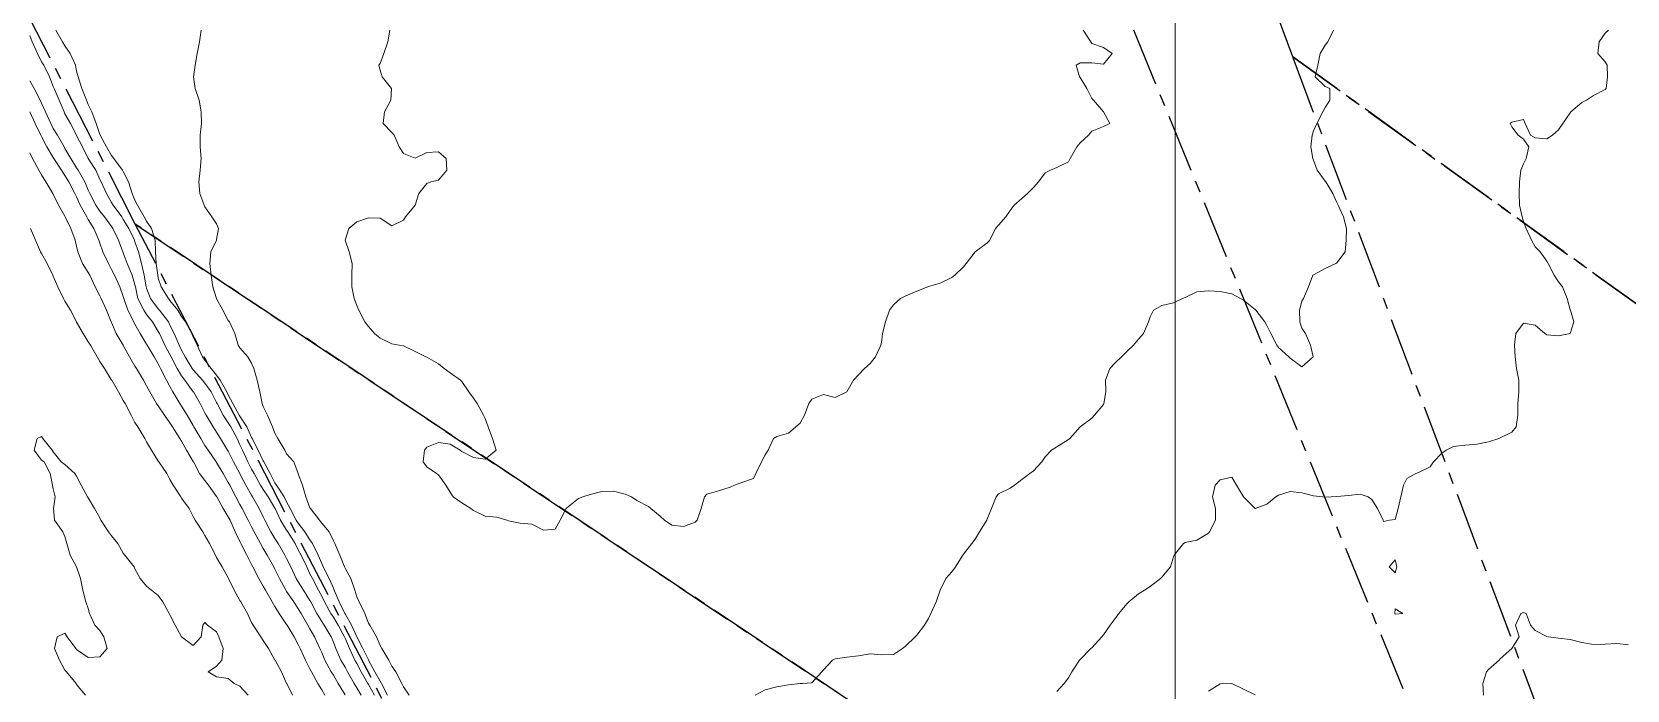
# Model space of a CAD drawing. Header units: centimetres. Extents: x 0 to 642158, y -847 to 649707.
# Drawn here: x 617417.8 to 617486.2, y 620236 to 620264.2 of the extents above; entities that cross this region are included whole.
import ezdxf

# ---------------------------------------------------------------- set-up
doc = ezdxf.new("R2010")
doc.units = ezdxf.units.CM
doc.header["$MEASUREMENT"] = 0
doc.linetypes.add('CENTERX2', pattern=[4, 2.5, -0.5, 0.5, -0.5])
doc.layers.add('MEV_grille', color=254, linetype='Continuous', lineweight=9)
doc.layers.add('WAL_topographie 0.5', color=253, linetype='Continuous', lineweight=20)
doc.layers.add('SPW_parcellaire cadastral', color=7, linetype='CENTERX2', lineweight=25, true_color=0xff0542)

# ---------------------------------------------------------------- blocks, each defined once
blk = doc.blocks.new('*U112')
at = {"layer": 'MEV_grille', "transparency": 33554687}
blk.add_lwpolyline([(0, 1825.476), (0, -1825.476)], dxfattribs=at)
blk = doc.blocks.new('*U113')
at = {"layer": 'MEV_grille', "color": 0, "linetype": 'ByBlock', "lineweight": -2, "transparency": 16777216}
blk.add_blockref('*U112', (2100, 0), dxfattribs=at)

msp = doc.modelspace()

# ---------------------------------------------------------------- linework, layer by layer
at = {"layer": 'SPW_parcellaire cadastral'}
for points in [[(617422.264, 620255.938), (617394.382, 620310.321), (617388.083, 620323.22), (617458.111, 620272.172), (617456.24, 620269.434), (617460.908, 620266.101), (617462.09, 620267.668), (617460.938, 620270.103), (617463.522, 620267.972), (617485.747, 620213.588), (617422.264, 620255.938)], [(617467.27, 620275.569), (617482.458, 620269.605), (617535.855, 620248.637), (617525.713, 620224.393), (617471.86, 620263.108), (617467.27, 620275.569)], [(617497.379, 620205.569), (617492.458, 620208.308), (617471.86, 620263.108), (617525.713, 620224.393), (617522.229, 620215.275), (617517.43, 620217.042), (617507.624, 620220.654), (617508.142, 620222.061), (617504.013, 620223.582), (617499.123, 620210.304), (617497.379, 620205.569)], [(617422.264, 620255.938), (617485.747, 620213.588), (617491.611, 620191.308), (617483.013, 620196.657), (617477.521, 620200.466), (617437.901, 620225.854), (617422.264, 620255.938)]]:
    msp.add_lwpolyline(points, dxfattribs=at)
at = {"layer": 'WAL_topographie 0.5'}
for points in [[(617417.75, 620264.03), (617417.845, 620263.75), (617418.076, 620263.25), (617418.25, 620262.901), (617418.343, 620262.75), (617418.585, 620262.25), (617418.75, 620261.835), (617418.783, 620261.75), (617418.997, 620261.25), (617419.212, 620260.75), (617419.25, 620260.672), (617419.481, 620260.25), (617419.745, 620259.75), (617419.75, 620259.739), (617419.996, 620259.25), (617420.25, 620258.754), (617420.252, 620258.75), (617420.573, 620258.25), (617420.75, 620257.851), (617420.808, 620257.75), (617421.035, 620257.25), (617421.25, 620256.867), (617421.317, 620256.75), (617421.682, 620256.25), (617421.75, 620256.144), (617421.992, 620255.75), (617422.227, 620255.25), (617422.25, 620255.184), (617422.397, 620254.75), (617422.525, 620254.25), (617422.651, 620253.75), (617422.733, 620253.25), (617422.75, 620253.188), (617422.913, 620252.75), (617423.25, 620252.304), (617423.298, 620252.25), (617423.681, 620251.75), (617423.75, 620251.616), (617423.935, 620251.25), (617424.148, 620250.75), (617424.25, 620250.536), (617424.397, 620250.25), (617424.704, 620249.75), (617424.75, 620249.69), (617425.144, 620249.25), (617425.25, 620249.119), (617425.52, 620248.75), (617425.75, 620248.3), (617425.774, 620248.25), (617426.028, 620247.75), (617426.25, 620247.422), (617426.361, 620247.25), (617426.628, 620246.75), (617426.75, 620246.485), (617426.854, 620246.25), (617427.09, 620245.75), (617427.25, 620245.439), (617427.353, 620245.25), (617427.635, 620244.75), (617427.75, 620244.565), (617427.961, 620244.25), (617428.25, 620243.769), (617428.261, 620243.75), (617428.485, 620243.25), (617428.75, 620242.822), (617428.799, 620242.75), (617429.114, 620242.25), (617429.25, 620241.986), (617429.374, 620241.75), (617429.61, 620241.25), (617429.75, 620240.958), (617429.851, 620240.75), (617430.12, 620240.25), (617430.25, 620240.001), (617430.375, 620239.75), (617430.645, 620239.25), (617430.75, 620239.089), (617430.959, 620238.75), (617431.223, 620238.25), (617431.25, 620238.187), (617431.438, 620237.75), (617431.678, 620237.25), (617431.75, 620237.113), (617431.938, 620236.75), (617432.226, 620236.25), (617432.25, 620236.21), (617432.514, 620235.75)], [(617418.861, 620264.25), (617419.14, 620263.75), (617419.25, 620263.582), (617419.477, 620263.25), (617419.699, 620262.75), (617419.75, 620262.5), (617419.815, 620262.25), (617419.97, 620261.75), (617420.175, 620261.25), (617420.25, 620261.066), (617420.402, 620260.75), (617420.586, 620260.25), (617420.75, 620259.787), (617420.766, 620259.75), (617421.024, 620259.25), (617421.25, 620258.888), (617421.349, 620258.75), (617421.723, 620258.25), (617421.75, 620258.197), (617421.968, 620257.75), (617422.131, 620257.25), (617422.25, 620256.968), (617422.36, 620256.75), (617422.645, 620256.25), (617422.75, 620256.065), (617422.958, 620255.75), (617423.11, 620255.25), (617423.128, 620254.75), (617423.157, 620254.25), (617423.225, 620253.75), (617423.25, 620253.621), (617423.376, 620253.25), (617423.683, 620252.75), (617423.75, 620252.672), (617424.08, 620252.25), (617424.25, 620251.975), (617424.415, 620251.75), (617424.692, 620251.25), (617424.75, 620251.1), (617424.91, 620250.75), (617425.15, 620250.25), (617425.25, 620250.108), (617425.521, 620249.75), (617425.75, 620249.468), (617425.906, 620249.25), (617426.193, 620248.75), (617426.25, 620248.623), (617426.442, 620248.25), (617426.721, 620247.75), (617426.75, 620247.704), (617427.04, 620247.25), (617427.25, 620246.796), (617427.275, 620246.75), (617427.525, 620246.25), (617427.75, 620245.792), (617427.774, 620245.75), (617428.041, 620245.25), (617428.25, 620244.855), (617428.312, 620244.75), (617428.638, 620244.25), (617428.75, 620244.035), (617428.899, 620243.75), (617429.162, 620243.25), (617429.25, 620243.121), (617429.532, 620242.75), (617429.75, 620242.404), (617429.855, 620242.25), (617430.1, 620241.75), (617430.25, 620241.398), (617430.317, 620241.25), (617430.567, 620240.75), (617430.75, 620240.339), (617430.791, 620240.25), (617431.003, 620239.75), (617431.246, 620239.25), (617431.25, 620239.244), (617431.529, 620238.75), (617431.75, 620238.256), (617431.753, 620238.25), (617432.016, 620237.75), (617432.25, 620237.27), (617432.261, 620237.25), (617432.535, 620236.75), (617432.75, 620236.351), (617432.809, 620236.25), (617433.076, 620235.75)], [(617425.08, 620264.25), (617425.022, 620263.75), (617424.922, 620263.25), (617424.824, 620262.75), (617424.756, 620262.25), (617424.834, 620261.75), (617425, 620261.25), (617425.087, 620260.75), (617425.1, 620260.25), (617425.05, 620259.75), (617425.05, 620259.25), (617425.093, 620258.75), (617425.041, 620258.25), (617424.987, 620257.75), (617425.033, 620257.25), (617425.211, 620256.75), (617425.25, 620256.684), (617425.545, 620256.25), (617425.75, 620255.947), (617425.826, 620255.75), (617425.75, 620255.281), (617425.742, 620255.25), (617425.497, 620254.75), (617425.462, 620254.25), (617425.513, 620253.75), (617425.585, 620253.25), (617425.74, 620252.75), (617425.75, 620252.731), (617426.01, 620252.25), (617426.25, 620251.815), (617426.295, 620251.75), (617426.525, 620251.25), (617426.679, 620250.75), (617426.75, 620250.633), (617427.093, 620250.25), (617427.25, 620249.974), (617427.344, 620249.75), (617427.488, 620249.25), (617427.596, 620248.75), (617427.703, 620248.25), (617427.75, 620248.127), (617427.93, 620247.75), (617428.144, 620247.25), (617428.25, 620246.976), (617428.378, 620246.75), (617428.673, 620246.25), (617428.75, 620246.088), (617429.058, 620245.75), (617429.247, 620245.25), (617429.25, 620245.242), (617429.433, 620244.75), (617429.577, 620244.25), (617429.75, 620243.783), (617429.768, 620243.75), (617430.153, 620243.25), (617430.25, 620243.126), (617430.567, 620242.75), (617430.75, 620242.369), (617430.819, 620242.25), (617431.035, 620241.75), (617431.227, 620241.25), (617431.25, 620241.201), (617431.504, 620240.75), (617431.665, 620240.25), (617431.75, 620239.966), (617431.851, 620239.75), (617432.096, 620239.25), (617432.25, 620238.844), (617432.311, 620238.75), (617432.602, 620238.25), (617432.75, 620237.878), (617432.83, 620237.75), (617433.126, 620237.25), (617433.25, 620236.99), (617433.426, 620236.75), (617433.687, 620236.25), (617433.75, 620236.109), (617433.998, 620235.75)], [(617433.169, 620264.25), (617433.091, 620263.75), (617432.915, 620263.25), (617432.75, 620262.831), (617432.701, 620262.75), (617432.75, 620262.542), (617432.838, 620262.25), (617433.24, 620261.75), (617433.215, 620261.25), (617432.942, 620260.75), (617432.885, 620260.25), (617433.25, 620259.864), (617433.355, 620259.75), (617433.576, 620259.25), (617433.75, 620258.962), (617434.25, 620258.766), (617434.75, 620259.015), (617435.25, 620259.044), (617435.589, 620258.75), (617435.607, 620258.25), (617435.25, 620257.817), (617434.932, 620257.75), (617434.75, 620257.681), (617434.412, 620257.25), (617434.25, 620256.75), (617434.25, 620256.75), (617433.846, 620256.25), (617433.75, 620256.109), (617433.25, 620255.863), (617432.75, 620256.189), (617432.25, 620256.206), (617431.75, 620256.04), (617431.413, 620255.75), (617431.261, 620255.25), (617431.43, 620254.75), (617431.55, 620254.25), (617431.545, 620253.75), (617431.545, 620253.25), (617431.642, 620252.75), (617431.75, 620252.454), (617431.837, 620252.25), (617432.098, 620251.75), (617432.25, 620251.546), (617432.51, 620251.25), (617432.75, 620251.047), (617433.25, 620250.808), (617433.568, 620250.75), (617433.75, 620250.718), (617434.25, 620250.484), (617434.712, 620250.25), (617434.75, 620250.234), (617435.25, 620249.945), (617435.5, 620249.75), (617435.75, 620249.563), (617436.202, 620249.25), (617436.25, 620249.197), (617436.554, 620248.75), (617436.75, 620248.484), (617436.908, 620248.25), (617437.19, 620247.75), (617437.25, 620247.615), (617437.381, 620247.25), (617437.571, 620246.75), (617437.734, 620246.25), (617437.25, 620245.863), (617436.75, 620245.932), (617436.25, 620246.194), (617436.178, 620246.25), (617435.75, 620246.515), (617435.25, 620246.574), (617434.75, 620246.387), (617434.65, 620246.25), (617434.597, 620245.75), (617434.75, 620245.538), (617435.167, 620245.25), (617435.25, 620245.192), (617435.569, 620244.75), (617435.75, 620244.454), (617435.891, 620244.25), (617436.25, 620243.989), (617436.639, 620243.75), (617436.75, 620243.671), (617437.25, 620243.429), (617437.75, 620243.375), (617438.179, 620243.25), (617438.25, 620243.223), (617438.75, 620243.125), (617439.25, 620243.083), (617439.75, 620242.826), (617440.25, 620242.861), (617440.469, 620243.25), (617440.733, 620243.75), (617440.75, 620243.774), (617441.25, 620244.175), (617441.442, 620244.25), (617441.75, 620244.351), (617442.25, 620244.483), (617442.75, 620244.493), (617443.25, 620244.359), (617443.524, 620244.25), (617443.75, 620244.094), (617444.25, 620243.831), (617444.35, 620243.75), (617444.75, 620243.417), (617444.934, 620243.25), (617445.25, 620243.039), (617445.75, 620242.986), (617446.25, 620243.159), (617446.343, 620243.25), (617446.516, 620243.75), (617446.653, 620244.25), (617446.75, 620244.371), (617447.25, 620244.51), (617447.75, 620244.671), (617447.938, 620244.75), (617448.25, 620244.864), (617448.75, 620245.036), (617448.85, 620245.25), (617449.096, 620245.75), (617449.25, 620246.05), (617449.375, 620246.25), (617449.607, 620246.75), (617449.75, 620246.837), (617450.25, 620246.974), (617450.57, 620247.25), (617450.75, 620247.411), (617450.933, 620247.75), (617451.12, 620248.25), (617451.25, 620248.431), (617451.75, 620248.631), (617452.25, 620248.509), (617452.75, 620248.75), (617452.75, 620248.75), (617453.036, 620249.25), (617453.25, 620249.484), (617453.508, 620249.75), (617453.75, 620249.972), (617453.983, 620250.25), (617454.214, 620250.75), (617454.25, 620250.964), (617454.287, 620251.25), (617454.407, 620251.75), (617454.586, 620252.25), (617454.75, 620252.481), (617455.05, 620252.75), (617455.25, 620252.854), (617455.75, 620253.065), (617456.23, 620253.25), (617456.25, 620253.261), (617456.75, 620253.413), (617457.25, 620253.65), (617457.385, 620253.75), (617457.75, 620254.115), (617457.866, 620254.25), (617458.25, 620254.75), (617458.25, 620254.75), (617458.75, 620255.125), (617458.875, 620255.25), (617459.118, 620255.75), (617459.25, 620255.9), (617459.568, 620256.25), (617459.75, 620256.523), (617459.922, 620256.75), (617460.25, 620257.038), (617460.5, 620257.25), (617460.75, 620257.509), (617460.96, 620257.75), (617461.25, 620258.141), (617461.477, 620258.25), (617461.75, 620258.37), (617462.25, 620258.611), (617462.316, 620258.75), (617462.609, 620259.25), (617462.75, 620259.417), (617463.101, 620259.75), (617463.25, 620259.927), (617463.75, 620260.12), (617464.019, 620260.25), (617463.75, 620260.75), (617463.75, 620260.75), (617463.324, 620261.25), (617463.25, 620261.324), (617463.041, 620261.75), (617462.75, 620262.221), (617462.727, 620262.25), (617462.573, 620262.75), (617462.75, 620262.854), (617463.25, 620262.846), (617463.75, 620262.8), (617464.125, 620263.25), (617463.75, 620263.507), (617463.25, 620263.687), (617463.206, 620263.75), (617462.875, 620264.25)], [(617448.82, 620235.75), (617449.25, 620235.981), (617449.75, 620236.102), (617450.25, 620236.201), (617450.75, 620236.244), (617450.85, 620236.25), (617451.25, 620236.283), (617451.688, 620236.75), (617451.75, 620236.832), (617452.137, 620237.25), (617452.25, 620237.306), (617452.75, 620237.373), (617453.25, 620237.436), (617453.75, 620237.517), (617454.25, 620237.48), (617454.75, 620237.5), (617455.139, 620237.75), (617455.25, 620237.841), (617455.685, 620238.25), (617455.75, 620238.317), (617456.075, 620238.75), (617456.25, 620239.03), (617456.345, 620239.25), (617456.578, 620239.75), (617456.75, 620240.25), (617456.75, 620240.25), (617456.99, 620240.75), (617457.25, 620241.033), (617457.409, 620241.25), (617457.716, 620241.75), (617457.75, 620241.798), (617458.102, 620242.25), (617458.25, 620242.432), (617458.444, 620242.75), (617458.744, 620243.25), (617458.75, 620243.264), (617458.95, 620243.75), (617459.144, 620244.25), (617459.25, 620244.387), (617459.75, 620244.623), (617459.938, 620244.75), (617460.25, 620244.995), (617460.592, 620245.25), (617460.75, 620245.365), (617461.101, 620245.75), (617461.25, 620245.962), (617461.524, 620246.25), (617461.75, 620246.392), (617462.25, 620246.715), (617462.301, 620246.75), (617462.75, 620247.25), (617462.75, 620247.25), (617463.25, 620247.625), (617463.361, 620247.75), (617463.75, 620248.204), (617463.771, 620248.25), (617463.846, 620248.75), (617463.837, 620249.25), (617464.019, 620249.75), (617464.25, 620249.996), (617464.521, 620250.25), (617464.75, 620250.487), (617465.038, 620250.75), (617465.25, 620251.012), (617465.458, 620251.25), (617465.679, 620251.75), (617465.75, 620251.964), (617465.893, 620252.25), (617466.25, 620252.458), (617466.75, 620252.572), (617467.139, 620252.75), (617467.25, 620252.795), (617467.75, 620253.041), (617468.25, 620253.086), (617468.75, 620253.051), (617469.25, 620252.953), (617469.625, 620252.75), (617469.75, 620252.679), (617470.25, 620252.278), (617470.28, 620252.25), (617470.662, 620251.75), (617470.75, 620251.592), (617470.926, 620251.25), (617471.181, 620250.75), (617471.25, 620250.654), (617471.692, 620250.25), (617471.75, 620250.193), (617472.25, 620249.821), (617472.738, 620250.25), (617472.613, 620250.75), (617472.402, 620251.25), (617472.25, 620251.48), (617472.16, 620251.75), (617472.143, 620252.25), (617472.25, 620252.644), (617472.326, 620252.75), (617472.531, 620253.25), (617472.726, 620253.75), (617472.75, 620253.77), (617473.25, 620254.031), (617473.706, 620254.25), (617473.75, 620254.275), (617474.102, 620254.75), (617474.151, 620255.25), (617474.162, 620255.75), (617474.029, 620256.25), (617473.801, 620256.75), (617473.75, 620256.868), (617473.581, 620257.25), (617473.279, 620257.75), (617473.25, 620257.784), (617472.912, 620258.25), (617472.75, 620258.684), (617472.722, 620258.75), (617472.641, 620259.25), (617472.697, 620259.75), (617472.75, 620259.937), (617472.886, 620260.25), (617473.15, 620260.75), (617473.25, 620260.944), (617473.454, 620261.25), (617473.45, 620261.75), (617473.25, 620261.845), (617472.825, 620262.25), (617472.938, 620262.75), (617473.04, 620263.25), (617473.25, 620263.613), (617473.365, 620263.75), (617473.598, 620264.25)], [(617461.75, 620235.912), (617462.071, 620236.25), (617462.25, 620236.491), (617462.4, 620236.75), (617462.727, 620237.25), (617462.75, 620237.275), (617463.213, 620237.75), (617463.25, 620237.786), (617463.683, 620238.25), (617463.75, 620238.336), (617464.029, 620238.75), (617464.25, 620239.038), (617464.41, 620239.25), (617464.75, 620239.669), (617464.831, 620239.75), (617465.25, 620240.09), (617465.5, 620240.25), (617465.75, 620240.413), (617466.187, 620240.75), (617466.25, 620240.813), (617466.615, 620241.25), (617466.75, 620241.683), (617466.772, 620241.75), (617467.185, 620242.25), (617467.25, 620242.295), (617467.75, 620242.398), (617468.25, 620242.697), (617468.287, 620242.75), (617468.547, 620243.25), (617468.543, 620243.75), (617468.423, 620244.25), (617468.541, 620244.75), (617468.75, 620244.981), (617469.25, 620245.095), (617469.446, 620244.75), (617469.75, 620244.25), (617469.75, 620244.25), (617470.25, 620243.75), (617470.75, 620243.941), (617471.136, 620244.25), (617471.25, 620244.328), (617471.75, 620244.483), (617472.25, 620244.421), (617472.75, 620244.291), (617473.139, 620244.25), (617473.25, 620244.238), (617473.5, 620244.25), (617473.75, 620244.261), (617474.25, 620244.302), (617474.75, 620244.367), (617475.096, 620244.25), (617475.25, 620244.136), (617475.491, 620243.75), (617475.74, 620243.25), (617475.75, 620243.194), (617476, 620243.25), (617476.25, 620243.273), (617476.378, 620243.75), (617476.494, 620244.25), (617476.609, 620244.75), (617476.75, 620245.04), (617477.132, 620245.25), (617477.25, 620245.298), (617477.75, 620245.538), (617477.885, 620245.75), (617478.25, 620246.13), (617478.432, 620246.25), (617478.75, 620246.409), (617479.25, 620246.472), (617479.75, 620246.509), (617480.25, 620246.611), (617480.69, 620246.75), (617480.75, 620246.778), (617481.25, 620247.016), (617481.433, 620247.25), (617481.5, 620247.75), (617481.5, 620248.25), (617481.542, 620248.75), (617481.546, 620249.25), (617481.453, 620249.75), (617481.391, 620250.25), (617481.365, 620250.75), (617481.412, 620251.25), (617481.75, 620251.696), (617482.25, 620251.605), (617482.657, 620251.25), (617482.75, 620251.189), (617483.25, 620251.155), (617483.75, 620251.25), (617483.75, 620251.25), (617483.908, 620251.75), (617483.756, 620252.25), (617483.75, 620252.271), (617483.618, 620252.75), (617483.415, 620253.25), (617483.25, 620253.468), (617483.067, 620253.75), (617482.797, 620254.25), (617482.75, 620254.352), (617482.463, 620254.75), (617482.25, 620254.97), (617482.086, 620255.25), (617481.858, 620255.75), (617481.75, 620256.059), (617481.682, 620256.25), (617481.572, 620256.75), (617481.555, 620257.25), (617481.574, 620257.75), (617481.629, 620258.25), (617481.75, 620258.519), (617481.859, 620258.75), (617481.976, 620259.25), (617481.75, 620259.583), (617481.517, 620259.75), (617481.25, 620260.114), (617481.175, 620260.25), (617481.25, 620260.31), (617481.75, 620260.417), (617481.813, 620260.25), (617482.041, 620259.75), (617482.25, 620259.636), (617482.75, 620259.599), (617482.985, 620259.75), (617483.25, 620259.975), (617483.425, 620260.25), (617483.75, 620260.716), (617483.776, 620260.75), (617484.25, 620261.149), (617484.45, 620261.25), (617484.75, 620261.452), (617485.25, 620261.713), (617485.286, 620261.75), (617485.346, 620262.25), (617485.332, 620262.75), (617485.25, 620262.895), (617484.926, 620263.25), (617484.992, 620263.75), (617485.25, 620264.119), (617485.391, 620264.25)], [(617417.75, 620262.082), (617417.933, 620261.75), (617418.192, 620261.25), (617418.25, 620261.125), (617418.416, 620260.75), (617418.639, 620260.25), (617418.75, 620260.042), (617418.928, 620259.75), (617419.212, 620259.25), (617419.25, 620259.186), (617419.5, 620258.75), (617419.75, 620258.356), (617419.818, 620258.25), (617420.097, 620257.75), (617420.25, 620257.399), (617420.316, 620257.25), (617420.573, 620256.75), (617420.75, 620256.493), (617420.94, 620256.25), (617421.25, 620255.831), (617421.304, 620255.75), (617421.539, 620255.25), (617421.731, 620254.75), (617421.75, 620254.706), (617421.917, 620254.25), (617422.132, 620253.75), (617422.25, 620253.331), (617422.266, 620253.25), (617422.367, 620252.75), (617422.624, 620252.25), (617422.75, 620252.066), (617422.995, 620251.75), (617423.25, 620251.339), (617423.298, 620251.25), (617423.535, 620250.75), (617423.75, 620250.356), (617423.802, 620250.25), (617424.061, 620249.75), (617424.25, 620249.444), (617424.39, 620249.25), (617424.75, 620248.755), (617424.754, 620248.75), (617425.047, 620248.25), (617425.25, 620247.852), (617425.297, 620247.75), (617425.594, 620247.25), (617425.75, 620247.019), (617425.921, 620246.75), (617426.222, 620246.25), (617426.25, 620246.205), (617426.473, 620245.75), (617426.74, 620245.25), (617426.75, 620245.232), (617427.005, 620244.75), (617427.25, 620244.318), (617427.29, 620244.25), (617427.572, 620243.75), (617427.75, 620243.392), (617427.816, 620243.25), (617428.078, 620242.75), (617428.25, 620242.469), (617428.39, 620242.25), (617428.672, 620241.75), (617428.75, 620241.604), (617428.926, 620241.25), (617429.163, 620240.75), (617429.25, 620240.607), (617429.467, 620240.25), (617429.75, 620239.813), (617429.785, 620239.75), (617430.045, 620239.25), (617430.25, 620238.913), (617430.352, 620238.75), (617430.65, 620238.25), (617430.75, 620238.017), (617430.853, 620237.75), (617431.076, 620237.25), (617431.25, 620236.947), (617431.353, 620236.75), (617431.639, 620236.25), (617431.75, 620236.068), (617431.936, 620235.75)], [(617417.752, 620260.75), (617417.975, 620260.25), (617418.222, 620259.75), (617418.25, 620259.695), (617418.481, 620259.25), (617418.75, 620258.801), (617418.78, 620258.75), (617419.097, 620258.25), (617419.25, 620258.021), (617419.415, 620257.75), (617419.679, 620257.25), (617419.75, 620257.109), (617419.901, 620256.75), (617420.185, 620256.25), (617420.25, 620256.134), (617420.485, 620255.75), (617420.702, 620255.25), (617420.75, 620255.119), (617420.88, 620254.75), (617421.119, 620254.25), (617421.25, 620253.989), (617421.367, 620253.75), (617421.595, 620253.25), (617421.75, 620252.841), (617421.772, 620252.75), (617421.942, 620252.25), (617422.198, 620251.75), (617422.25, 620251.65), (617422.468, 620251.25), (617422.75, 620250.794), (617422.775, 620250.75), (617423.077, 620250.25), (617423.25, 620249.954), (617423.349, 620249.75), (617423.599, 620249.25), (617423.75, 620248.977), (617423.878, 620248.75), (617424.176, 620248.25), (617424.25, 620248.136), (617424.487, 620247.75), (617424.75, 620247.303), (617424.779, 620247.25), (617425.07, 620246.75), (617425.25, 620246.457), (617425.391, 620246.25), (617425.727, 620245.75), (617425.75, 620245.716), (617426.026, 620245.25), (617426.25, 620244.872), (617426.312, 620244.75), (617426.571, 620244.25), (617426.75, 620243.924), (617426.842, 620243.75), (617427.105, 620243.25), (617427.25, 620242.966), (617427.358, 620242.75), (617427.63, 620242.25), (617427.75, 620242.041), (617427.918, 620241.75), (617428.2, 620241.25), (617428.25, 620241.156), (617428.446, 620240.75), (617428.718, 620240.25), (617428.75, 620240.201), (617429.054, 620239.75), (617429.25, 620239.457), (617429.367, 620239.25), (617429.66, 620238.75), (617429.75, 620238.598), (617429.947, 620238.25), (617430.177, 620237.75), (617430.25, 620237.576), (617430.381, 620237.25), (617430.663, 620236.75), (617430.75, 620236.608), (617430.955, 620236.25), (617431.25, 620235.769)], [(617417.75, 620258.999), (617417.86, 620258.75), (617418.127, 620258.25), (617418.25, 620258.051), (617418.438, 620257.75), (617418.737, 620257.25), (617418.75, 620257.225), (617418.98, 620256.75), (617419.25, 620256.274), (617419.262, 620256.25), (617419.501, 620255.75), (617419.683, 620255.25), (617419.75, 620254.997), (617419.803, 620254.75), (617420.001, 620254.25), (617420.25, 620253.868), (617420.318, 620253.75), (617420.541, 620253.25), (617420.75, 620252.86), (617420.801, 620252.75), (617421.029, 620252.25), (617421.235, 620251.75), (617421.25, 620251.719), (617421.447, 620251.25), (617421.745, 620250.75), (617421.75, 620250.742), (617422.018, 620250.25), (617422.25, 620249.856), (617422.312, 620249.75), (617422.609, 620249.25), (617422.75, 620249.013), (617422.882, 620248.75), (617423.178, 620248.25), (617423.25, 620248.15), (617423.517, 620247.75), (617423.75, 620247.428), (617423.859, 620247.25), (617424.174, 620246.75), (617424.25, 620246.639), (617424.465, 620246.25), (617424.75, 620245.759), (617424.755, 620245.75), (617425.019, 620245.25), (617425.25, 620244.958), (617425.398, 620244.75), (617425.75, 620244.263), (617425.757, 620244.25), (617426.028, 620243.75), (617426.25, 620243.39), (617426.325, 620243.25), (617426.549, 620242.75), (617426.75, 620242.343), (617426.793, 620242.25), (617427.044, 620241.75), (617427.25, 620241.353), (617427.301, 620241.25), (617427.557, 620240.75), (617427.75, 620240.429), (617427.843, 620240.25), (617428.132, 620239.75), (617428.25, 620239.553), (617428.435, 620239.25), (617428.75, 620238.786), (617428.773, 620238.75), (617429.072, 620238.25), (617429.25, 620237.928), (617429.334, 620237.75), (617429.564, 620237.25), (617429.75, 620236.883), (617429.813, 620236.75), (617430.085, 620236.25), (617430.25, 620235.986), (617430.384, 620235.75)], [(617417.775, 620255.75), (617417.985, 620255.25), (617418.206, 620254.75), (617418.25, 620254.675), (617418.487, 620254.25), (617418.729, 620253.75), (617418.75, 620253.707), (617418.951, 620253.25), (617419.185, 620252.75), (617419.25, 620252.634), (617419.487, 620252.25), (617419.744, 620251.75), (617419.75, 620251.739), (617420.028, 620251.25), (617420.25, 620250.893), (617420.342, 620250.75), (617420.631, 620250.25), (617420.75, 620250.055), (617420.938, 620249.75), (617421.25, 620249.253), (617421.252, 620249.25), (617421.548, 620248.75), (617421.75, 620248.379), (617421.824, 620248.25), (617422.084, 620247.75), (617422.25, 620247.444), (617422.37, 620247.25), (617422.672, 620246.75), (617422.75, 620246.612), (617422.964, 620246.25), (617423.25, 620245.779), (617423.27, 620245.75), (617423.611, 620245.25), (617423.75, 620245), (617423.892, 620244.75), (617424.216, 620244.25), (617424.25, 620244.199), (617424.578, 620243.75), (617424.75, 620243.406), (617424.836, 620243.25), (617425.156, 620242.75), (617425.25, 620242.589), (617425.447, 620242.25), (617425.696, 620241.75), (617425.75, 620241.645), (617425.987, 620241.25), (617426.25, 620240.773), (617426.261, 620240.75), (617426.506, 620240.25), (617426.75, 620239.809), (617426.786, 620239.75), (617427.07, 620239.25), (617427.25, 620238.865), (617427.312, 620238.75), (617427.65, 620238.25), (617427.75, 620238.094), (617427.977, 620237.75), (617428.25, 620237.254), (617428.252, 620237.25), (617428.526, 620236.75), (617428.75, 620236.255), (617428.752, 620236.25), (617429.006, 620235.75)], [(617420.129, 620235.75), (617419.75, 620236.215), (617419.725, 620236.25), (617419.319, 620236.75), (617419.25, 620236.819), (617419.023, 620237.25), (617418.8, 620237.75), (617418.917, 620238.25), (617419.25, 620238.408), (617419.344, 620238.25), (617419.712, 620237.75), (617419.75, 620237.705), (617420.25, 620237.368), (617420.75, 620237.393), (617421.053, 620237.75), (617420.913, 620238.25), (617420.75, 620238.526), (617420.533, 620238.75), (617420.306, 620239.25), (617420.25, 620239.472), (617420.15, 620239.75), (617420.01, 620240.25), (617419.917, 620240.75), (617419.75, 620241.25), (617419.75, 620241.25), (617419.475, 620241.75), (617419.336, 620242.25), (617419.25, 620242.545), (617419.163, 620242.75), (617418.808, 620243.25), (617418.76, 620243.75), (617418.837, 620244.25), (617418.75, 620244.596), (617418.72, 620244.75), (617418.618, 620245.25), (617418.361, 620245.75), (617418.25, 620245.827), (617417.936, 620246.25), (617418.058, 620246.75), (617418.25, 620246.831), (617418.302, 620246.75), (617418.708, 620246.25), (617418.75, 620246.187), (617419.083, 620245.75), (617419.25, 620245.641), (617419.667, 620245.25), (617419.75, 620245.141), (617419.942, 620244.75), (617420.223, 620244.25), (617420.25, 620244.212), (617420.523, 620243.75), (617420.75, 620243.35), (617420.79, 620243.25), (617421.123, 620242.75), (617421.25, 620242.587), (617421.523, 620242.25), (617421.75, 620241.836), (617421.815, 620241.75), (617422.214, 620241.25), (617422.25, 620241.162), (617422.476, 620240.75), (617422.75, 620240.423), (617422.964, 620240.25), (617423.25, 620240.028), (617423.442, 620239.75), (617423.717, 620239.25), (617423.75, 620239.196), (617423.969, 620238.75), (617424.25, 620238.25), (617424.25, 620238.25), (617424.75, 620237.881), (617425.09, 620238.25), (617425.156, 620238.75), (617425.25, 620238.861), (617425.354, 620238.75), (617425.75, 620238.469), (617425.843, 620238.25), (617426.032, 620237.75), (617425.977, 620237.25), (617425.75, 620237), (617425.393, 620236.75), (617425.75, 620236.541), (617426.25, 620236.469), (617426.5, 620236.25), (617426.75, 620236.133), (617427.099, 620235.75)], [(617476.25, 620241), (617476.313, 620241.25), (617476.25, 620241.55), (617475.985, 620241.25), (617476.25, 620241)], [(617476.25, 620239.226), (617476.583, 620239.25), (617476.25, 620239.45), (617476.24, 620239.25), (617476.25, 620239.226)], [(617480.037, 620235.75), (617480.005, 620236.25), (617480.161, 620236.75), (617480.25, 620236.858), (617480.703, 620237.25), (617480.75, 620237.306), (617481.25, 620237.75), (617481.25, 620237.75), (617481.566, 620238.25), (617481.4, 620238.75), (617481.632, 620239.25), (617481.75, 620239.295), (617481.861, 620239.25), (617482.042, 620238.75), (617482.25, 620238.523), (617482.75, 620238.26), (617482.821, 620238.25), (617483.25, 620238.192), (617483.75, 620238.14), (617484.25, 620238.015), (617484.75, 620237.925), (617485.25, 620237.935), (617485.75, 620237.965), (617486.25, 620237.91)], [(617468.25, 620235.923), (617468.75, 620236.234), (617469.25, 620236.25), (617469.25, 620236.25), (617469.25, 620236.25), (617469.75, 620236.01), (617470.25, 620235.763)]]:
    msp.add_lwpolyline(points, dxfattribs=at)

# ---------------------------------------------------------------- block references
at = {"layer": 'MEV_grille', "transparency": 33554687}
msp.add_blockref('*U113', (615366.814, 620593.644), dxfattribs=at)

doc.saveas('drawing.dxf')
